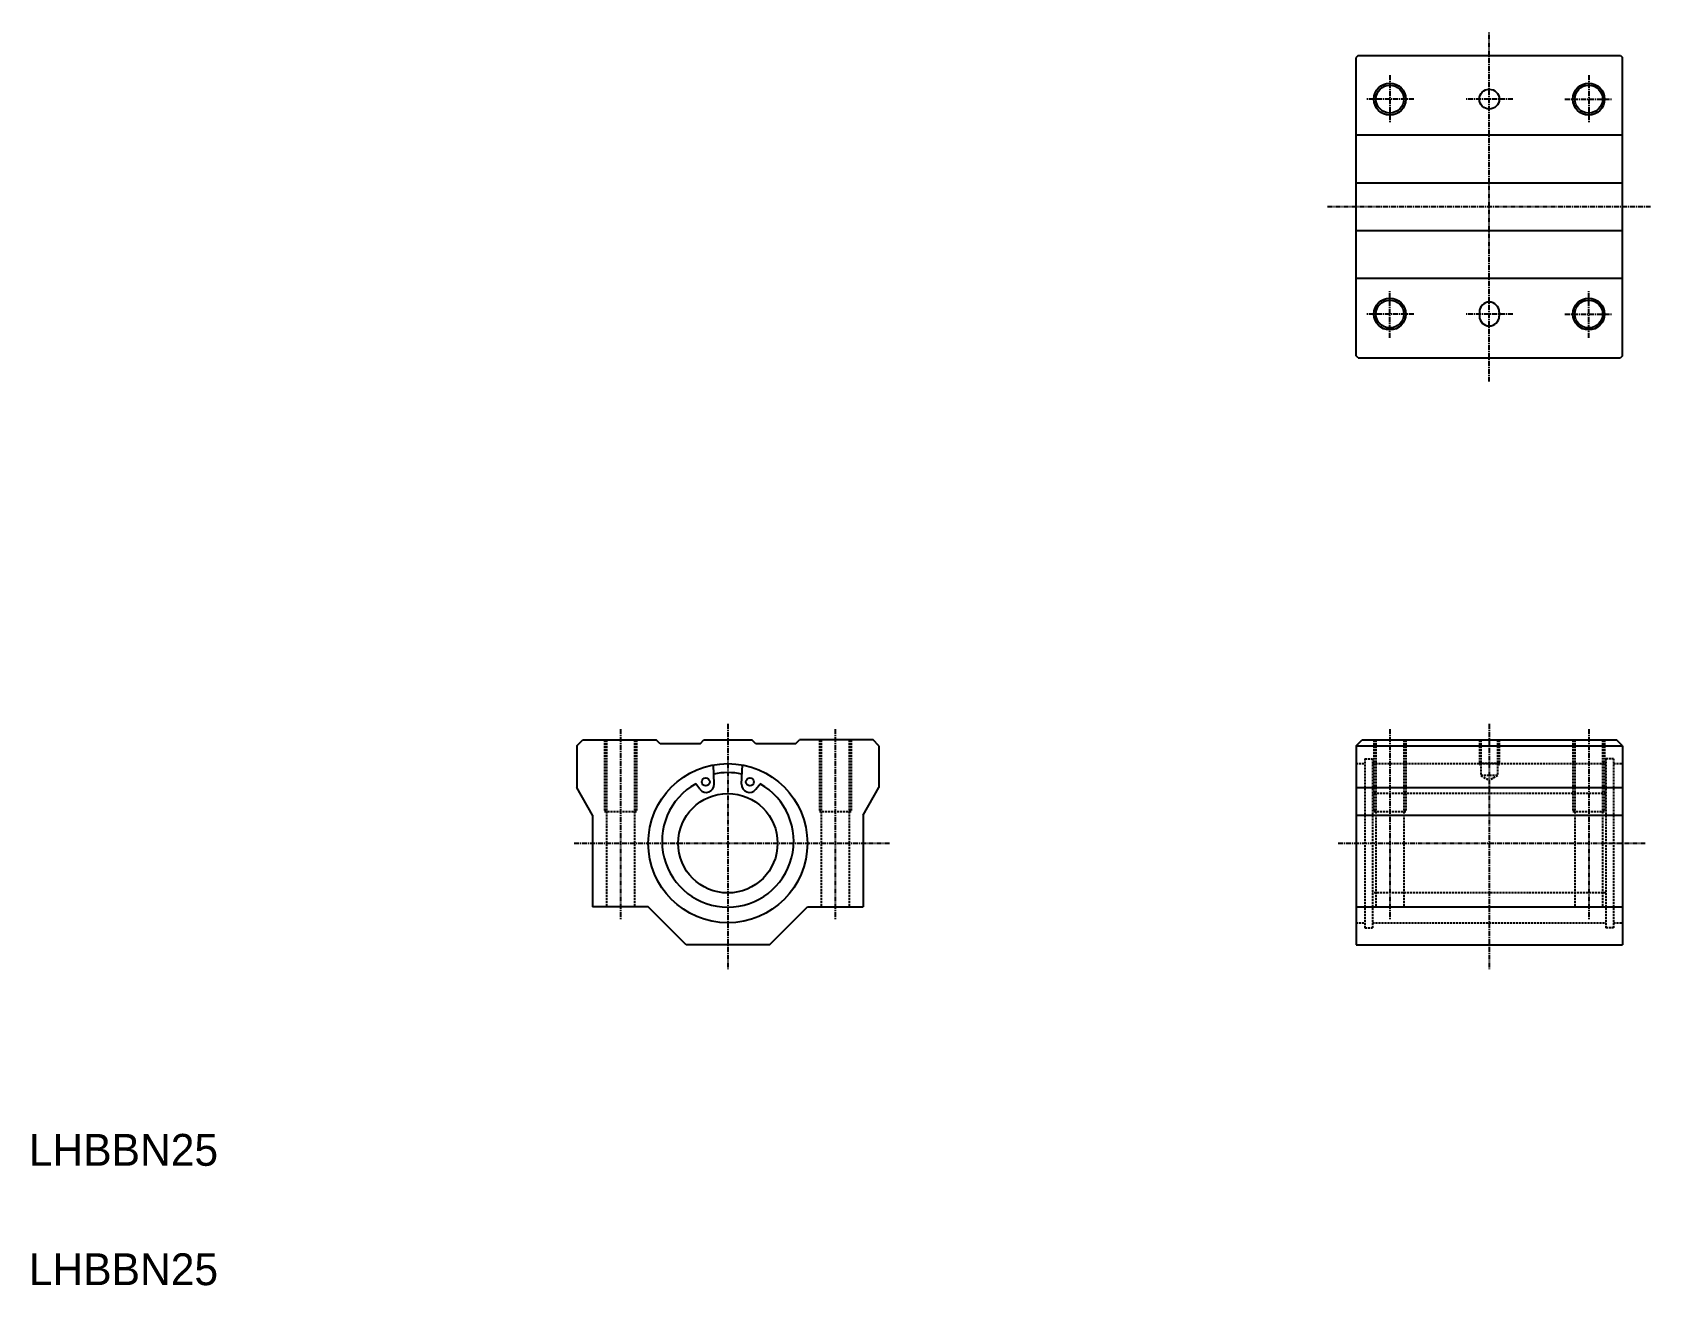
# Model space of a CAD drawing. Extents: x 21 to 428, y 20 to 335.
import ezdxf

# ---------------------------------------------------------------- set-up
doc = ezdxf.new("R2010")
doc.units = 0
doc.linetypes.add('CENTER', pattern=[2, 1.25, -0.25, 0.25, -0.25])
doc.linetypes.add('DASHED', pattern=[0.75, 0.5, -0.25])
doc.layers.get('0').update_dxf_attribs({"linetype": 'CONTINUOUS'})
doc.layers.add('CENTER', color=1, linetype='CENTER')

msp = doc.modelspace()

# ---------------------------------------------------------------- linework, layer by layer
at = {"color": 7, "linetype": 'CONTINUOUS'}
for p, q in [((354.18, 329.01), (353.68, 328.51)), ((353.68, 253.51), (353.68, 328.51)), ((354.18, 329.01), (420.18, 329.01)), ((420.18, 329.01), (420.68, 328.51)), ((420.68, 253.51), (420.68, 328.51)), ((353.68, 309.01), (420.68, 309.01)), ((353.68, 297.01), (420.68, 297.01)), ((353.68, 285.01), (420.68, 285.01)), ((353.68, 273.01), (420.68, 273.01)), ((384.68, 264.51), (384.68, 263.51)), ((389.68, 264.51), (389.68, 263.51)), ((354.18, 253.01), (353.68, 253.51)), ((354.18, 253.01), (420.18, 253.01)), ((420.68, 253.51), (420.18, 253.01)), ((157.74, 155.54), (159.24, 157.04)), ((157.74, 155.54), (157.74, 145.04)), ((159.24, 157.04), (177.74, 157.04)), ((165.37, 157.04), (165.37, 157.04)), ((171.49, 157.04), (171.49, 157.04)), ((178.74, 156.04), (177.74, 157.04)), ((188.74, 156.04), (178.74, 156.04)), ((188.74, 156.04), (189.74, 157.04)), ((189.74, 157.04), (201.74, 157.04)), ((189.74, 157.04), (201.74, 157.04)), ((202.74, 156.04), (201.74, 157.04)), ((212.74, 156.04), (202.74, 156.04)), ((212.74, 156.04), (213.74, 157.04)), ((232.24, 157.04), (213.74, 157.04)), ((233.74, 155.54), (232.24, 157.04)), ((233.74, 155.54), (233.74, 145.04)), ((353.68, 155.54), (355.18, 157.04)), ((353.68, 155.54), (420.68, 155.54)), ((353.68, 155.54), (353.68, 105.54)), ((355.18, 157.04), (419.18, 157.04)), ((420.68, 155.54), (419.18, 157.04)), ((420.68, 155.54), (420.68, 105.54)), ((192.31, 145.9), (192.1, 150.71)), ((199.18, 145.9), (199.39, 150.71)), ((161.74, 138.11), (157.74, 145.04)), ((188.72, 144.6), (187.66, 145.98)), ((202.76, 144.6), (203.83, 145.98)), ((229.74, 138.11), (233.74, 145.04)), ((353.68, 145.04), (420.68, 145.04)), ((161.74, 138.11), (161.74, 115.04)), ((229.74, 138.11), (229.74, 115.04)), ((353.68, 138.11), (420.68, 138.11)), ((175.74, 115.04), (161.74, 115.04)), ((185.24, 105.54), (175.74, 115.04)), ((206.24, 105.54), (215.74, 115.04)), ((215.74, 115.04), (229.74, 115.04)), ((353.68, 115.04), (420.68, 115.04)), ((206.24, 105.54), (185.24, 105.54)), ((353.68, 105.54), (420.68, 105.54))]:
    msp.add_line(p, q, dxfattribs=at)
at = {"color": 3, "linetype": 'DASHED'}
for p, q in [((164.74, 157.04), (164.74, 139.04)), ((165.24, 157.04), (165.24, 115.04)), ((172.24, 157.04), (172.24, 115.04)), ((172.74, 157.04), (172.74, 139.04)), ((218.74, 157.04), (218.74, 139.04)), ((219.24, 157.04), (219.24, 115.04)), ((226.24, 157.04), (226.24, 115.04)), ((226.74, 157.04), (226.74, 139.04)), ((358.18, 157.04), (358.18, 139.04)), ((358.68, 157.04), (358.68, 115.04)), ((365.68, 157.04), (365.68, 115.04)), ((366.18, 157.04), (366.18, 139.04)), ((384.68, 157.04), (384.68, 151.04)), ((385.08, 157.04), (385.08, 148.04)), ((389.28, 157.04), (389.28, 148.04)), ((389.68, 157.04), (389.68, 151.04)), ((408.18, 157.04), (408.18, 139.04)), ((408.68, 157.04), (408.68, 115.04)), ((415.68, 157.04), (415.68, 115.04)), ((416.18, 157.04), (416.18, 139.04)), ((353.68, 151.04), (355.91, 151.04)), ((355.91, 152.29), (355.91, 109.79)), ((355.91, 152.29), (357.86, 152.29)), ((357.86, 152.29), (357.86, 109.79)), ((357.86, 151.04), (416.5, 151.04)), ((384.68, 151.04), (385.03, 150.44)), ((389.68, 151.04), (384.68, 151.04)), ((389.68, 151.04), (389.33, 150.44)), ((416.5, 152.29), (416.5, 109.79)), ((418.45, 152.29), (416.5, 152.29)), ((418.45, 152.29), (418.45, 109.79)), ((418.45, 151.04), (420.68, 151.04)), ((389.28, 148.04), (385.08, 148.04)), ((385.08, 148.04), (387.18, 146.83)), ((389.28, 148.04), (387.18, 146.83)), ((416.5, 143.54), (357.86, 143.54)), ((164.74, 139.04), (172.74, 139.04)), ((218.74, 139.04), (226.74, 139.04)), ((358.18, 139.04), (366.18, 139.04)), ((408.18, 139.04), (416.18, 139.04)), ((416.5, 118.54), (357.86, 118.54)), ((353.68, 111.04), (355.91, 111.04)), ((357.86, 111.04), (416.5, 111.04)), ((418.45, 111.04), (420.68, 111.04)), ((355.91, 109.79), (357.86, 109.79)), ((418.45, 109.79), (416.5, 109.79))]:
    msp.add_line(p, q, dxfattribs=at)
at = {"color": 3}
for centre in [(362.18, 318.01), (412.18, 318.01), (362.18, 264.01), (412.18, 264.01)]:
    msp.add_circle(centre, 4, dxfattribs=at)
at = {"color": 7, "linetype": 'CONTINUOUS'}
for centre, radius in [((362.18, 318.01), 3.5), ((412.18, 318.01), 3.5), ((387.18, 318.01), 2.5), ((362.18, 264.01), 3.5), ((412.18, 264.01), 3.5), ((195.74, 131.04), 20), ((190.19, 146.44), 1), ((201.3, 146.44), 1), ((195.74, 131.04), 12.5)]:
    msp.add_circle(centre, radius, dxfattribs=at)
for centre, radius, start, end in [((387.18, 264.51), 2.5, 0, 180), ((387.18, 263.51), 2.5, 180, 0), ((195.74, 131.04), 17.75, 78.4698, 101.5302), ((195.74, 131.54), 16.55, 119.2476, 60.7524), ((190.31, 145.82), 2, 217.483, 2.4933), ((201.18, 145.82), 2, 177.5067, 322.517)]:
    msp.add_arc(centre, radius, start, end, dxfattribs=at)
at = {"layer": 'CENTER', "color": 1, "linetype": 'CENTER'}
for p, q in [((387.18, 247.02), (387.18, 334.78)), ((362.18, 324.01), (362.18, 312.01)), ((412.18, 324.01), (412.18, 312.01)), ((368.18, 318.01), (356.18, 318.01)), ((393.12, 318.01), (381.12, 318.01)), ((406.18, 318.01), (418.18, 318.01)), ((346.54, 291.01), (427.75, 291.01)), ((362.18, 258.01), (362.18, 270.01)), ((412.18, 258.01), (412.18, 270.01)), ((368.18, 264.01), (356.18, 264.01)), ((393.12, 264.01), (381.12, 264.01)), ((406.18, 264.01), (418.18, 264.01)), ((168.74, 159.69), (168.74, 111.96)), ((195.74, 161.04), (195.74, 99.44)), ((222.74, 159.69), (222.74, 111.96)), ((362.18, 159.69), (362.18, 111.96)), ((387.18, 161.04), (387.18, 99.44)), ((412.18, 159.69), (412.18, 111.96)), ((157.14, 131.04), (236.34, 131.04)), ((349.18, 131.04), (426.38, 131.04))]:
    msp.add_line(p, q, dxfattribs=at)

# ---------------------------------------------------------------- texts
at = {"color": 7, "linetype": 'CONTINUOUS'}
for p in [(20, 50), (20, 20)]:
    msp.add_text('LHBBN25', height=8, dxfattribs=at).set_placement(p)

doc.saveas('drawing.dxf')
